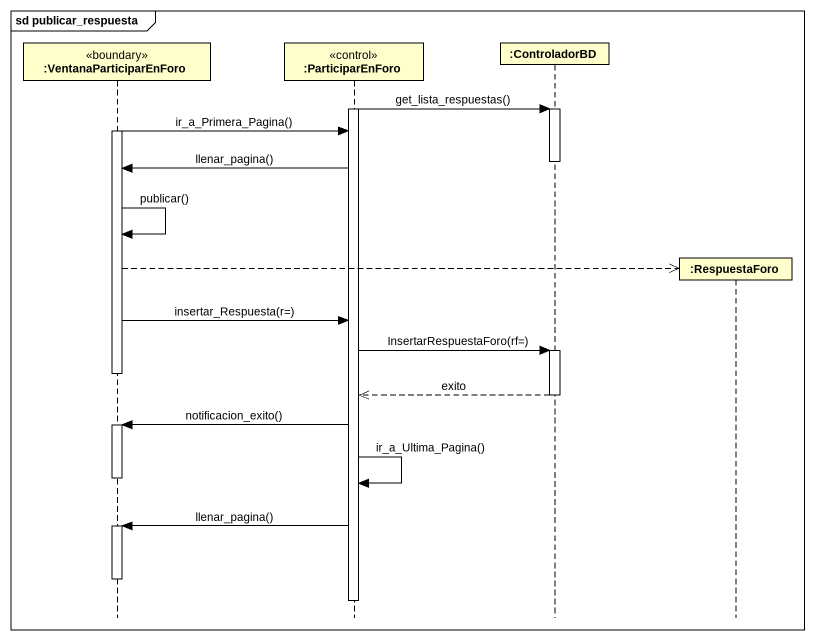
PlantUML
@startuml
mainframe sd publicar_respuesta
hide footbox
participant ":VentanaParticiparEnForo" as VentanaParticiparEnForo <<boundary>>
participant ":ParticiparEnForo" as ParticiparEnForo <<control>>
participant ":ControladorBD" as ControladorBD
participant ":RespuestaForo" as RespuestaForo

activate ParticiparEnForo
ParticiparEnForo -> ControladorBD : get_lista_respuestas()
activate ControladorBD
activate VentanaParticiparEnForo
VentanaParticiparEnForo -> ParticiparEnForo : ir_a_Primera_Pagina()
deactivate ControladorBD
ParticiparEnForo -> VentanaParticiparEnForo : llenar_pagina()
VentanaParticiparEnForo -> VentanaParticiparEnForo : publicar()
VentanaParticiparEnForo -->> RespuestaForo **
VentanaParticiparEnForo -> ParticiparEnForo : insertar_Respuesta(r=)
ParticiparEnForo -> ControladorBD : InsertarRespuestaForo(rf=)
activate ControladorBD
deactivate VentanaParticiparEnForo
ControladorBD -->> ParticiparEnForo : exito
deactivate ControladorBD
ParticiparEnForo -> VentanaParticiparEnForo : notificacion_exito()
activate VentanaParticiparEnForo
deactivate VentanaParticiparEnForo
ParticiparEnForo -> ParticiparEnForo : ir_a_Ultima_Pagina()
ParticiparEnForo -> VentanaParticiparEnForo : llenar_pagina()
activate VentanaParticiparEnForo
deactivate VentanaParticiparEnForo
deactivate ParticiparEnForo
@enduml
